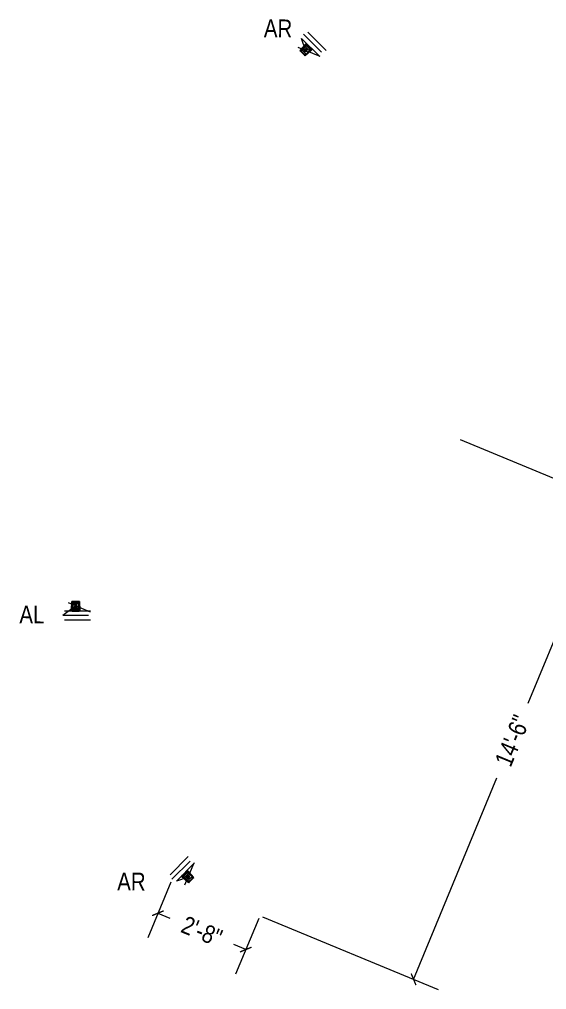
# Model space of a CAD drawing. Header units: inches. Extents: x 23376 to 25615, y 13129 to 14827.
# Drawn here: x 23376 to 23553.4, y 13772.5 to 14098.9 of the extents above; entities that cross this region are included whole.
import ezdxf

# ---------------------------------------------------------------- set-up
doc = ezdxf.new("R2010")
doc.units = ezdxf.units.IN
doc.header["$MEASUREMENT"] = 0
doc.layers.add('BEAMS TEXT', color=3, linetype='Continuous', lineweight=20)
doc.layers.add('FOUNDATION', color=7, linetype='Continuous', lineweight=30)
doc.layers.add('DIMENSIONS', color=3, linetype='Continuous')
doc.styles.add('ARCHENTLTD', font='technical.ttf', dxfattribs={"height": 6})
doc.dimstyles.new('ARCHENTLTD', dxfattribs={"dimscale": 0.05, "dimtxt": 6, "dimasz": 3, "dimexe": 9, "dimexo": 1, "dimgap": 2.5, "dimtad": 0, "dimdec": 1, "dimzin": 1, "dimdsep": 46, "dimlunit": 4, "dimtxsty": 'ARCHENTLTD', "dimblk": 'ARCHTICK', "dimcen": 6, "dimclrd": 256, "dimclre": 256, "dimclrt": 256, "dimazin": 0, "dimtol": 1, "dimtfac": 1, "dimtdec": 1, "dimtofl": 0, "dimtmove": 1, "dimatfit": 3, "dimldrblk": 'ARCHTICK', "dimfxl": 1, "dimfrac": 2, "dimtolj": 1, "dimtzin": 0, "dimlwd": 9, "dimlwe": 9, "dimarcsym": 0})

# ---------------------------------------------------------------- blocks, each defined once
blk = doc.blocks.new('_ArchTick')
at = {"color": 0, "linetype": 'ByBlock', "const_width": 0.15}
blk.add_lwpolyline([(-0.5, -0.5), (0.5, 0.5)], dxfattribs=at)
blk = doc.blocks.new('*D47')
at = {"layer": 'DIMENSIONS', "lineweight": 9}
for p, q in [((23524.33, 13957.58), (23583.46, 13933.09)), ((23575.14, 13936.53), (23547.08, 13868.78)), ((23508.62, 13775.94), (23536.68, 13843.69)), ((23457.81, 13796.99), (23516.94, 13772.5))]:
    blk.add_line(p, q, dxfattribs=at)
at = {"layer": 'DIMENSIONS', "lineweight": 9, "xscale": 3, "yscale": 3, "zscale": 3}
for p, rotation in [((23575.14, 13936.53), 67.50000000000088), ((23508.62, 13775.94), 247.5000000000009)]:
    blk.add_blockref('_ArchTick', p, dxfattribs=dict(at, rotation=rotation))
at = {"layer": 'DIMENSIONS', "lineweight": 9, "insert": (23541.88, 13856.24), "char_height": 6, "attachment_point": 5, "rotation": 67.5, "style": 'ARCHENTLTD'}
blk.add_mtext('\\A1;14\'-6"', dxfattribs=at)
blk = doc.blocks.new('*D50')
at = {"layer": 'DIMENSIONS', "lineweight": 9}
for p, q in [((23426.94, 13808.69), (23419.15, 13789.89)), ((23422.59, 13798.2), (23426.6, 13796.54)), ((23456.5, 13796.45), (23448.71, 13777.64)), ((23452.16, 13785.96), (23448.15, 13787.62))]:
    blk.add_line(p, q, dxfattribs=at)
at = {"layer": 'DIMENSIONS', "lineweight": 9, "xscale": 3, "yscale": 3, "zscale": 3}
for p, rotation in [((23422.59, 13798.2), 157.5000000000002), ((23452.16, 13785.96), 337.5000000000002)]:
    blk.add_blockref('_ArchTick', p, dxfattribs=dict(at, rotation=rotation))
at = {"layer": 'DIMENSIONS', "lineweight": 9, "insert": (23437.37, 13792.08), "char_height": 6, "attachment_point": 5, "rotation": 337.5, "style": 'ARCHENTLTD'}
blk.add_mtext('\\A1;2\'-8"', dxfattribs=at)

msp = doc.modelspace()

# ---------------------------------------------------------------- linework, layer by layer
for p, q in [((23470.39687, 14088.46309), (23472.3789, 14090.44511)), ((23470.40096, 14088.458), (23472.28745, 14090.59216)), ((23472.52453, 14090.38473), (23470.49938, 14088.35958)), ((23474.03937, 14088.78662), (23472.05586, 14086.80311)), ((23474.15388, 14088.67013), (23472.17185, 14086.68811)), ((23473.40528, 14088.58086), (23472.26149, 14089.72465)), ((23472.38032, 14090.44606), (23472.5497, 14090.61543)), ((23472.52542, 14090.2886), (23472.48101, 14090.33301)), ((23472.52268, 14090.38198), (23472.59978, 14090.45908)), ((23472.53158, 14090.29243), (23472.66215, 14090.16187)), ((23473.73181, 14088.91855), (23472.5936, 14090.05676)), ((23472.64667, 14090.17734), (23473.76284, 14089.06117)), ((23472.65117, 14090.3682), (23472.74915, 14090.46618)), ((23474.06199, 14088.95859), (23472.65177, 14090.3688)), ((23474.12958, 14089.08756), (23472.75145, 14090.46569)), ((23474.37993, 14089.03378), (23472.78836, 14090.62534)), ((23473.75589, 14089.06812), (23473.95319, 14088.87082)), ((23473.95762, 14088.8564), (23474.03534, 14088.77868)), ((23474.13293, 14089.08533), (23474.28358, 14088.93469)), ((23474.28358, 14088.93469), (23474.37989, 14089.031)), ((23470.67094, 14088.18902), (23470.39687, 14088.46309)), ((23471.93202, 14086.92694), (23470.6036, 14088.25536)), ((23471.78675, 14087.07321), (23470.78951, 14088.07045)), ((23471.97246, 14087.14804), (23470.82867, 14088.29183)), ((23472.29899, 14087.48573), (23471.16078, 14088.62394)), ((23472.17185, 14086.68811), (23471.8962, 14086.96376)), ((23472.16844, 14086.69053), (23474.15731, 14088.45425)), ((23393.68331, 13903.0465), (23393.5241, 13900.39302)), ((23393.67918, 13900.24279), (23393.67918, 13903.0458)), ((23393.67918, 13903.0458), (23394.06901, 13903.0458)), ((23393.84252, 13900.24139), (23393.84252, 13903.0465)), ((23394.01765, 13903.0465), (23395.89632, 13903.0465)), ((23394.14539, 13902.86158), (23395.76296, 13902.86158)), ((23394.2238, 13903.0458), (23395.63411, 13903.0458)), ((23395.80179, 13903.0458), (23396.18938, 13903.0458)), ((23396.04371, 13900.18251), (23396.04371, 13903.0465)), ((23396.1829, 13903.0465), (23396.35803, 13900.20348)), ((23396.18938, 13903.0458), (23396.18938, 13900.24279)), ((23393.98758, 13899.96401), (23393.77454, 13899.96401)), ((23393.77454, 13899.96401), (23393.77454, 13899.82781)), ((23393.77648, 13899.82582), (23396.02729, 13899.82582)), ((23393.94967, 13900.24986), (23393.83976, 13900.24986)), ((23393.94813, 13900.1038), (23395.94247, 13900.1038)), ((23394.24202, 13900.24279), (23393.96299, 13900.24279)), ((23393.99153, 13899.96481), (23395.94049, 13899.96481)), ((23394.14539, 13900.83526), (23395.76296, 13900.83526)), ((23394.15328, 13902.3919), (23395.76296, 13902.3919)), ((23394.15328, 13900.36559), (23395.76296, 13900.36559)), ((23395.8107, 13900.24279), (23394.23219, 13900.24279)), ((23395.97346, 13900.24279), (23395.78881, 13900.24279)), ((23395.94247, 13900.10466), (23395.94247, 13899.96609)), ((23395.97511, 13900.24986), (23396.03791, 13900.24986)), ((23396.04307, 13900.18577), (23396.04307, 13900.07673)), ((23396.18905, 13900.24112), (23396.18905, 13900.00159)), ((23432.29894, 13812.44748), (23430.70737, 13810.85592)), ((23432.24516, 13812.19714), (23430.86703, 13810.81901)), ((23432.37413, 13812.12954), (23430.96392, 13810.71933)), ((23431.15538, 13810.71423), (23432.27155, 13811.8304)), ((23432.41417, 13811.79937), (23431.27596, 13810.66116)), ((23432.75186, 13811.47283), (23431.60807, 13810.32905)), ((23432.24738, 13812.20049), (23432.39803, 13812.35114)), ((23432.2646, 13811.82345), (23432.4619, 13812.02075)), ((23432.39803, 13812.35114), (23432.30172, 13812.44745)), ((23432.47632, 13812.02518), (23432.55404, 13812.10289)), ((23432.54609, 13812.10693), (23434.52961, 13810.12341)), ((23432.66258, 13812.22143), (23434.64461, 13810.23941)), ((23434.64219, 13810.23599), (23432.87847, 13812.22487)), ((23430.88666, 13810.44787), (23430.71728, 13810.61725)), ((23432.87472, 13808.46852), (23430.74056, 13810.355)), ((23430.96452, 13810.71872), (23430.86654, 13810.81671)), ((23430.95074, 13810.59024), (23430.87364, 13810.66733)), ((23432.86963, 13808.46443), (23430.88761, 13810.44646)), ((23430.94798, 13810.59209), (23432.97313, 13808.56694)), ((23431.04411, 13810.59297), (23430.99971, 13810.54856)), ((23431.04028, 13810.59913), (23431.17085, 13810.7297)), ((23433.84699, 13810.36655), (23432.70878, 13809.22834)), ((23433.1437, 13808.7385), (23432.86963, 13808.46443)), ((23434.18468, 13810.04001), (23433.04089, 13808.89622)), ((23434.40577, 13809.99958), (23433.07736, 13808.67116)), ((23434.25951, 13809.85431), (23433.26227, 13808.85707)), ((23434.64461, 13810.23941), (23434.36896, 13809.96376))]:
    msp.add_line(p, q)
for centre in [(23472.27083, 14088.57165), (23394.94106, 13901.64395), (23432.76107, 13810.33839)]:
    msp.add_circle(centre, 0.42938)
for centre, radius, start, end in [((23471.01559, 14088.43702), 0.23485, 44.4979927, 225.5020073), ((23471.47843, 14089.3947), 0.16042, 240.825352, 23.1641092), ((23472.44841, 14089.86984), 0.23485, 44.4979927, 225.5020073), ((23472.54187, 14090.38073), 0.33081, 49.6665913, 140.2728902), ((23472.57778, 14090.34203), 0.06774, 128.8966452, 227.0291008), ((23472.67286, 14090.46461), 0.19473, 38.1441424, 129.2359446), ((23472.6794, 14090.37194), 0.11803, 44.7845666, 132.4210714), ((23472.72273, 14090.12452), 0.09234, 145.6766562, 304.3233438), ((23473.54239, 14088.77585), 0.23838, 234.8865312, 35.1134688), ((23473.83305, 14089.0142), 0.09234, 145.6766562, 304.3233438), ((23473.99552, 14088.92871), 0.07342, 233.6253161, 23.0658338), ((23473.95935, 14088.88258), 0.12913, 310.3407127, 32.9577823), ((23473.7862, 14088.85984), 0.41361, 332.9574995, 33.0371623), ((23473.93892, 14088.74647), 0.36481, 306.7736503, 45.8043792), ((23470.73571, 14088.1367), 0.08503, 308.8611199, 141.1388801), ((23471.85097, 14087.02814), 0.08011, 305.0605185, 144.9394815), ((23472.10957, 14087.34303), 0.23838, 234.8865312, 35.1134688), ((23473.10574, 14087.77694), 0.15198, 65.7209144, 204.2790856), ((23394.18632, 13902.62674), 0.23838, 99.8865312, 260.1134688), ((23394.14652, 13903.03226), 0.08011, 170.0605185, 9.9394815), ((23395.719, 13903.037), 0.08503, 173.8611199, 6.1388801), ((23395.73345, 13902.62674), 0.23485, 269.4979927, 90.5020073), ((23393.88516, 13900.34082), 0.36481, 171.7736503, 270.8043792), ((23394.07332, 13900.36864), 0.41361, 197.9574995, 258.0371623), ((23393.96696, 13900.23012), 0.12913, 175.3407127, 257.9577823), ((23393.78875, 13901.61552), 0.15198, 290.7209144, 69.2790856), ((23393.974, 13900.17193), 0.07342, 98.6253161, 248.0658338), ((23394.18632, 13900.60042), 0.23838, 99.8865312, 260.1134688), ((23394.14934, 13900.22636), 0.09234, 10.6766562, 169.3233438), ((23395.71956, 13900.22636), 0.09234, 10.6766562, 169.3233438), ((23395.73345, 13900.60042), 0.23485, 269.4979927, 90.5020073), ((23396.08336, 13901.62228), 0.16042, 105.825352, 248.1641092), ((23395.92516, 13900.08205), 0.11803, 269.7845666, 357.4210714), ((23395.9953, 13900.02114), 0.19473, 263.1441424, 354.2359446), ((23395.97586, 13900.17506), 0.06774, 353.8966452, 92.0291008), ((23396.02861, 13900.17308), 0.33081, 274.6665913, 5.2728902), ((23432.47288, 13811.85375), 0.41361, 62.9574995, 123.0371623), ((23432.31852, 13811.9006), 0.09234, 235.6766562, 34.3233438), ((23432.58625, 13812.00647), 0.36481, 36.7736503, 135.8043792), ((23432.40401, 13812.06307), 0.07342, 323.6253161, 113.0658338), ((23432.45014, 13812.02691), 0.12913, 40.3407127, 122.9577823), ((23432.55686, 13811.60995), 0.23838, 324.8865312, 125.1134688), ((23433.55577, 13811.1733), 0.15198, 155.7209144, 294.2790856), ((23430.95199, 13810.60943), 0.33081, 139.6665913, 230.2728902), ((23430.86811, 13810.74042), 0.19473, 128.1441424, 219.2359446), ((23430.96078, 13810.74696), 0.11803, 134.7845666, 222.4210714), ((23430.99069, 13810.64533), 0.06774, 218.8966452, 317.0291008), ((23431.2082, 13810.79029), 0.09234, 235.6766562, 34.3233438), ((23431.46288, 13810.51596), 0.23485, 134.4979927, 315.5020073), ((23431.93802, 13809.54598), 0.16042, 330.825352, 113.1641092), ((23432.8957, 13809.08314), 0.23485, 134.4979927, 315.5020073), ((23433.19602, 13808.80327), 0.08503, 38.8611199, 231.1388801), ((23433.98969, 13810.17713), 0.23838, 324.8865312, 125.1134688), ((23434.30458, 13809.91852), 0.08011, 35.0605185, 234.9394815)]:
    msp.add_arc(centre, radius, start, end)
at = {"layer": 'FOUNDATION', "lineweight": 9}
for p, q in [((23477.04952, 14086.38953), (23470.92659, 14092.51246)), ((23471.54791, 14094.01246), (23477.67084, 14087.88953)), ((23477.67084, 14087.88953), (23471.54791, 14094.01246)), ((23479.17084, 14088.51085), (23473.04791, 14094.63378)), ((23399.86311, 13899.8079), (23391.20397, 13899.8079)), ((23399.24179, 13898.3079), (23390.58265, 13898.3079)), ((23399.24179, 13898.3079), (23390.58265, 13898.3079)), ((23399.86311, 13896.8079), (23391.20397, 13896.8079)), ((23432.82187, 13817.2384), (23426.69894, 13811.11546)), ((23427.32026, 13809.61546), (23433.44319, 13815.7384)), ((23433.44319, 13815.7384), (23427.32026, 13809.61546)), ((23434.94319, 13815.11708), (23428.82026, 13808.99414))]:
    msp.add_line(p, q, dxfattribs=at)
at = {"layer": 'FOUNDATION', "color": 6, "lineweight": 9}
for p, q in [((23472.27083, 14088.57165), (23470.92659, 14092.51246)), ((23469.73016, 14089.62403), (23477.1212, 14086.56256)), ((23392.40039, 13902.69633), (23399.79143, 13899.63486)), ((23394.94106, 13901.64395), (23390.58265, 13898.3079)), ((23431.70869, 13807.79772), (23434.77015, 13815.18875)), ((23432.76107, 13810.33839), (23428.82026, 13808.99414))]:
    msp.add_line(p, q, dxfattribs=at)

# ---------------------------------------------------------------- texts
at = {"layer": 'BEAMS TEXT', "linetype": 'Continuous', "lineweight": 9, "char_height": 6, "attachment_point": 5, "rotation": 359.6375, "style": 'ARCHENTLTD'}
for s, insert in [('AR \\P\\P  ', (23462.96726, 14085.90425)), ('AL \\P\\P  ', (23380.13873, 13888.69611)), ('AR \\P\\P  ', (23413.62336, 13798.84865))]:
    msp.add_mtext(s, dxfattribs=dict(at, insert=insert))

# ---------------------------------------------------------------- dimensions: what is measured, and where the dimension line sits
at = {"layer": 'DIMENSIONS', "lineweight": 9}
for p1, distance, picture, middle in [((23523.40373, 13957.96145), 56, '*D47', (23541.88132, 13856.23525)), ((23427.32026, 13809.61546), -12.35426, '*D50', (23437.37456, 13792.07868))]:
    dim = msp.add_aligned_dim(p1=p1, p2=(23456.8844, 13797.36959), distance=distance, dimstyle='ARCHENTLTD', override={"dimscale": 1, "dimtol": 0, "dimtix": 0, "dimtofl": 0, "dimtmove": 1, "dimatfit": 3}, dxfattribs=at)
    dim.commit()
    dim.dimension.update_dxf_attribs({"geometry": picture, "text_midpoint": middle})

doc.saveas('drawing.dxf')
